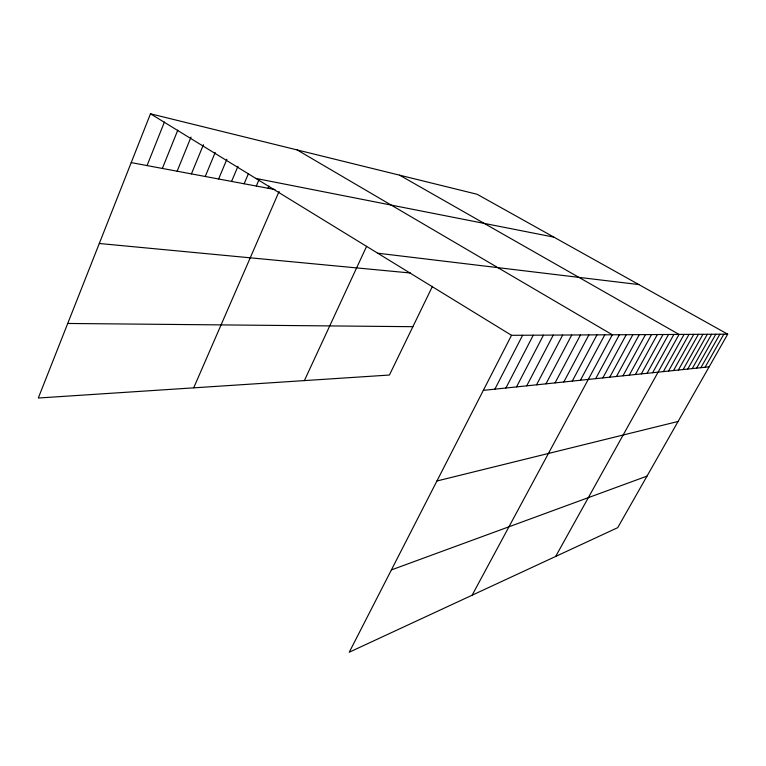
<?xml version="1.0" encoding="UTF-8"?>
<svg xmlns="http://www.w3.org/2000/svg" width="766" height="766" viewBox="0 0 766 766"><rect width="100%" height="100%" fill="white"/><g stroke="black" fill="none" stroke-linecap="round" stroke-linejoin="round"><path stroke-width="1.15" d="M727.7 334.177L511.525 335.307L349.258 652.211L617.712 527.659L727.7 334.177L477.122 194.277L150.481 113.789L38.3 398.023L389.425 375.034L432.455 286.34M147.053 165.58L164.431 122.014M162.354 168.443L177.789 130.143M177.138 171.211L191.021 137.095M191.423 173.892L203.421 144.697M205.25 176.477L215.179 152.53M218.626 178.985L226.889 159.242M231.581 181.408L237.958 166.308M244.134 183.763L248.299 173.968M256.304 186.042L259.128 179.445M268.11 188.254L269.038 186.09M193.693 387.845L279.092 191.471M304.389 380.597L366.608 246.326M494.865 389.157L522.623 335.249M505.914 388.008L533.26 335.192M516.533 386.897L543.467 335.144M526.73 385.834L553.263 335.087M536.535 384.819L562.684 335.039M545.976 383.833L571.752 334.991M555.063 382.885L580.475 334.953M563.824 381.975L588.872 334.905M572.269 381.095L596.973 334.857M580.427 380.242L604.786 334.819M472.124 595.201L612.331 334.78L297.16 149.935M595.68 378.653L619.407 334.742M602.832 377.906L626.243 334.704M609.746 377.188L632.869 334.675M616.458 376.489L639.275 334.637M622.95 375.809L645.489 334.608M629.25 375.158L651.512 334.579M635.359 374.517L657.352 334.541M641.295 373.904L663.021 334.512M647.05 373.301L668.517 334.483M652.651 372.716L673.86 334.455M555.656 556.451L679.049 334.436L399.574 175.165M663.375 371.606L684.095 334.407M668.517 371.07L688.998 334.378M673.515 370.543L693.766 334.349M678.379 370.035L698.41 334.33M683.128 369.547L702.929 334.302M687.744 369.059L707.324 334.282M692.244 368.599L711.614 334.263M696.62 368.14L715.789 334.235M700.9 367.69L719.858 334.215M705.065 367.259L723.832 334.196M391.397 569.923L647.011 476.117M436.926 480.991L678.082 421.463M483.336 390.363L709.134 366.837M67.724 323.463L412.874 326.689M99.293 243.492L410.528 273.012M377.695 253.201L638.844 284.569M131.216 162.612L274.975 189.547M255.806 178.411L553.875 237.125M150.481 113.789L511.525 335.307"/></g></svg>
